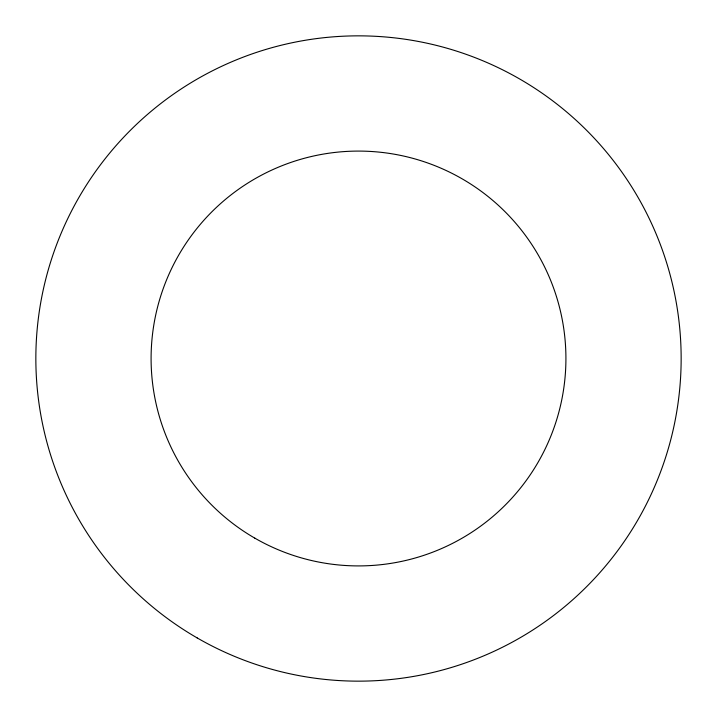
<?xml version="1.0" encoding="UTF-8"?>
<svg xmlns="http://www.w3.org/2000/svg" width="717" height="717" viewBox="0 0 717 717"><rect width="100%" height="100%" fill="white"/><g stroke="black" fill="none" stroke-linecap="round" stroke-linejoin="round"><path stroke-width="1.08" d="M254.795 538.126A207.419 207.419 0 0 0 565.919 358.5A207.419 207.419 0 0 0 254.795 178.874A207.419 207.419 0 0 0 254.795 538.126M197.175 637.924A322.65 322.65 0 0 0 681.15 358.5A322.65 322.65 0 0 0 197.175 79.076A322.65 322.65 0 0 0 197.175 637.924"/></g></svg>
